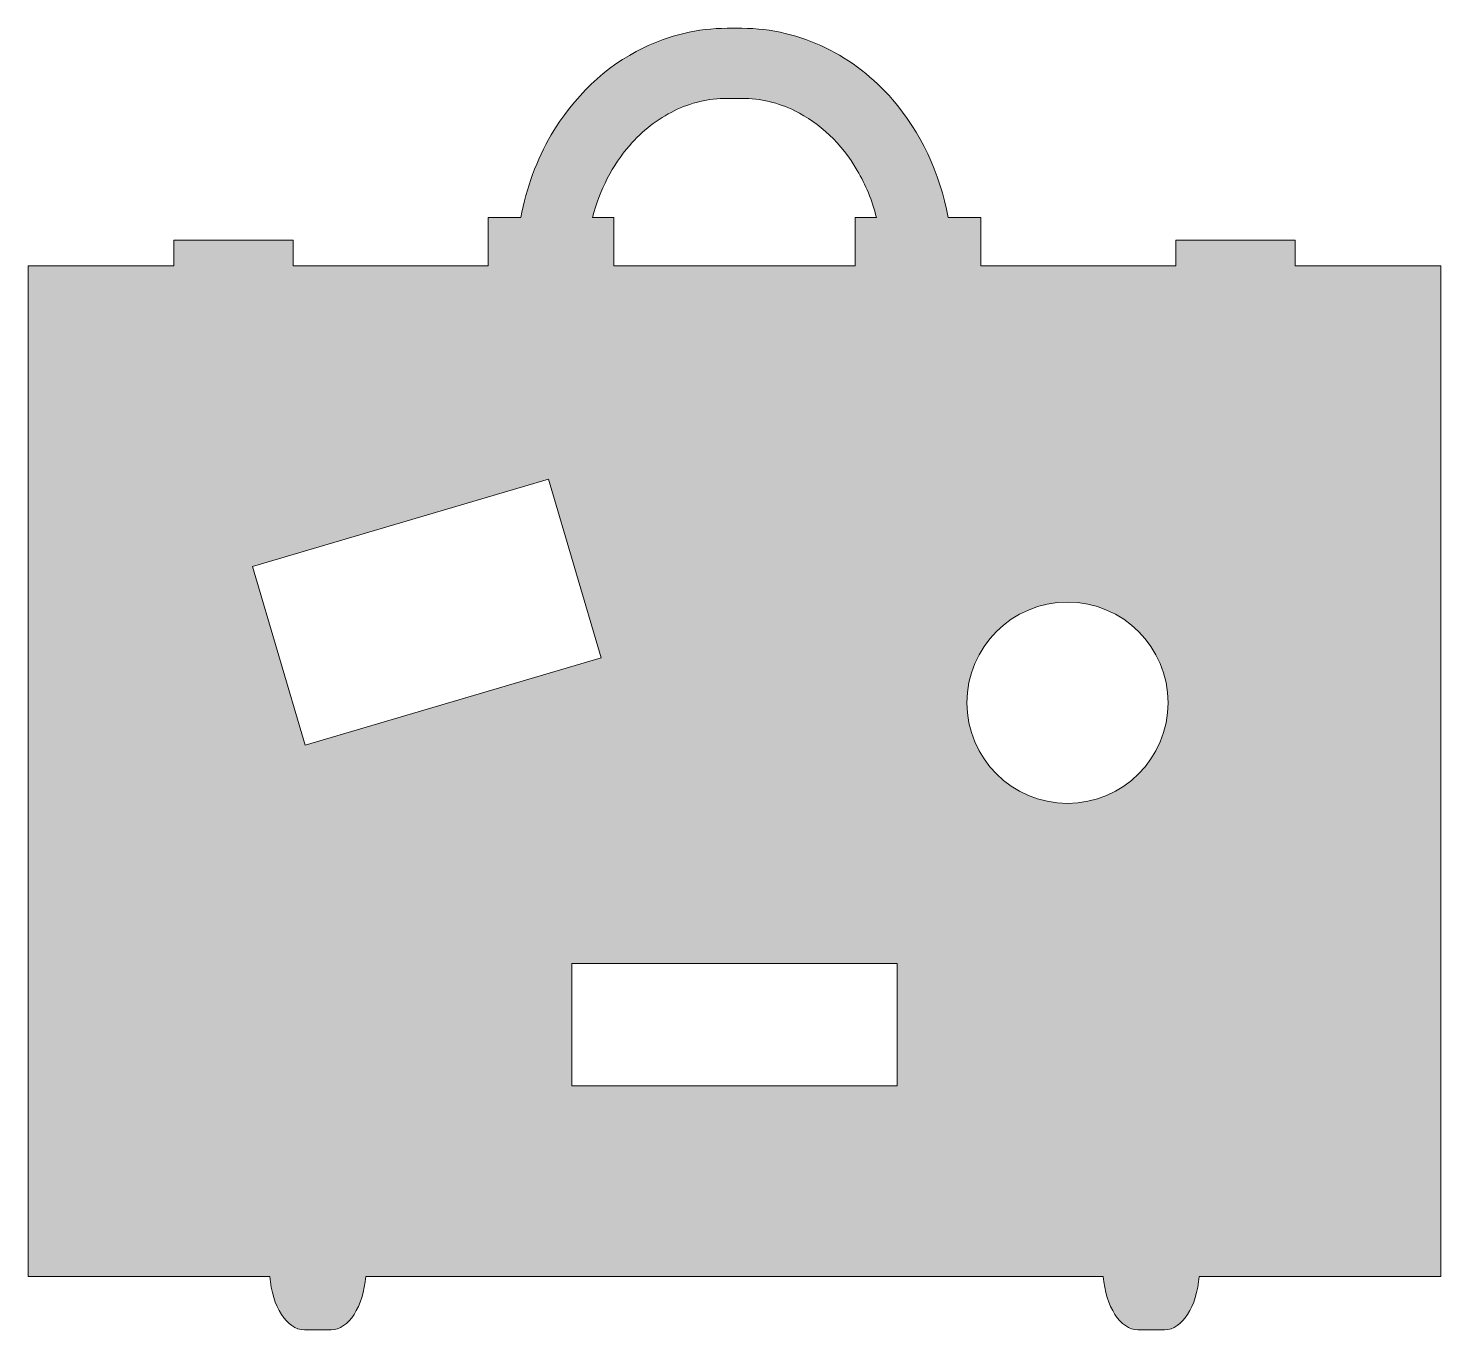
# Model space of a CAD drawing. Header units: inches. Extents: x 0 to 102, y 0 to 94.
import ezdxf

# ---------------------------------------------------------------- set-up
doc = ezdxf.new("R2010")
doc.units = ezdxf.units.IN
doc.header["$MEASUREMENT"] = 0
doc.layers.add('Layer 1', color=7, linetype='Continuous')

msp = doc.modelspace()

# ---------------------------------------------------------------- hatches: boundary and pattern name
at = {"layer": 'Layer 1', "true_color": 0xf6df32}
h = msp.add_hatch(color=2, dxfattribs=at)
h.dxf.hatch_style = 2
edge = h.paths.add_edge_path()
edge.add_spline(control_points=[(101.6, 76.49), (101.6, 76.49), (91.14, 76.49), (91.14, 76.49), (91.14, 76.49), (91.14, 78.34), (91.14, 78.34), (91.14, 78.34), (82.55, 78.34), (82.55, 78.34), (82.55, 78.34), (82.55, 76.49), (82.55, 76.49), (82.55, 76.49), (68.53, 76.49), (68.53, 76.49), (68.53, 76.49), (68.53, 79.97), (68.53, 79.97), (68.53, 79.97), (66.17, 79.97), (66.17, 79.97), (65.58, 83.21), (64.17, 86.13), (62.17, 88.45), (60.82, 90), (59.19, 91.29), (57.35, 92.18), (55.51, 93.08), (53.47, 93.58), (51.33, 93.58), (51.33, 93.58), (50.27, 93.58), (50.27, 93.58), (48.14, 93.58), (46.08, 93.08), (44.25, 92.18), (41.49, 90.84), (39.21, 88.63), (37.62, 85.91), (36.57, 84.13), (35.83, 82.12), (35.43, 79.97), (35.43, 79.97), (33.07, 79.97), (33.07, 79.97), (33.07, 79.97), (33.07, 76.49), (33.07, 76.49), (33.07, 76.49), (19.05, 76.49), (19.05, 76.49), (19.05, 76.49), (19.05, 78.34), (19.05, 78.34), (19.05, 78.34), (10.46, 78.34), (10.46, 78.34), (10.46, 78.34), (10.46, 76.49), (10.46, 76.49), (10.46, 76.49), (0, 76.49), (0, 76.49), (0, 76.49), (0, 3.84), (0, 3.84), (0, 3.84), (17.37, 3.84), (17.37, 3.84), (17.55, 1.67), (18.59, 0), (19.87, 0), (19.87, 0), (21.78, 0), (21.78, 0), (23.05, 0), (24.1, 1.67), (24.28, 3.84), (24.28, 3.84), (77.32, 3.84), (77.32, 3.84), (77.5, 1.67), (78.55, 0), (79.82, 0), (79.82, 0), (81.73, 0), (81.73, 0), (83.01, 0), (84.05, 1.67), (84.23, 3.84), (84.23, 3.84), (101.6, 3.84), (101.6, 3.84), (101.6, 3.84), (101.6, 76.49), (101.6, 76.49)], knot_values=[0, 0, 0, 0, 1, 1, 1, 2, 2, 2, 3, 3, 3, 4, 4, 4, 5, 5, 5, 6, 6, 6, 7, 7, 7, 8, 8, 8, 9, 9, 9, 10, 10, 10, 11, 11, 11, 12, 12, 12, 13, 13, 13, 14, 14, 14, 15, 15, 15, 16, 16, 16, 17, 17, 17, 18, 18, 18, 19, 19, 19, 20, 20, 20, 21, 21, 21, 22, 22, 22, 23, 23, 23, 24, 24, 24, 25, 25, 25, 26, 26, 26, 27, 27, 27, 28, 28, 28, 29, 29, 29, 30, 30, 30, 31, 31, 31, 32, 32, 32, 32], degree=3, periodic=1)
edge = h.paths.add_edge_path()
edge.add_spline(control_points=[(43.24, 85.14), (44.18, 86.22), (45.27, 87.07), (46.46, 87.65), (47.65, 88.23), (48.92, 88.54), (50.27, 88.54), (50.27, 88.54), (51.33, 88.54), (51.33, 88.54), (52.68, 88.54), (53.95, 88.23), (55.14, 87.65), (56.92, 86.78), (58.5, 85.3), (59.63, 83.36), (60.23, 82.34), (60.7, 81.2), (61.01, 79.97), (61.01, 79.97), (59.47, 79.97), (59.47, 79.97), (59.47, 79.97), (59.47, 76.49), (59.47, 76.49), (59.47, 76.49), (42.13, 76.49), (42.13, 76.49), (42.13, 76.49), (42.13, 79.97), (42.13, 79.97), (42.13, 79.97), (40.59, 79.97), (40.59, 79.97), (41.1, 81.97), (42.03, 83.75), (43.24, 85.14)], knot_values=[0, 0, 0, 0, 1, 1, 1, 2, 2, 2, 3, 3, 3, 4, 4, 4, 5, 5, 5, 6, 6, 6, 7, 7, 7, 8, 8, 8, 9, 9, 9, 10, 10, 10, 11, 11, 11, 12, 12, 12, 12], degree=3, periodic=1)
h.paths.add_polyline_path([(37.41, 61.16), (41.2, 48.32), (19.91, 42.03), (16.12, 54.87)])
h.paths.add_polyline_path([(62.49, 17.53), (39.11, 17.53), (39.11, 26.33), (62.49, 26.33)])
edge = h.paths.add_edge_path()
edge.add_spline(control_points=[(67.52, 45.09), (67.52, 49.08), (70.76, 52.32), (74.75, 52.32), (78.75, 52.32), (81.99, 49.08), (81.99, 45.09), (81.99, 41.09), (78.75, 37.85), (74.75, 37.85), (70.76, 37.85), (67.52, 41.09), (67.52, 45.09)], knot_values=[0, 0, 0, 0, 1, 1, 1, 2, 2, 2, 3, 3, 3, 4, 4, 4, 4], degree=3, periodic=1)

# ---------------------------------------------------------------- linework, layer by layer
at = {"layer": 'Layer 1', "lineweight": 0}
for points in [[(37.41, 61.16), (41.2, 48.32), (19.91, 42.03), (16.12, 54.87), (37.41, 61.16)], [(62.49, 17.53), (39.11, 17.53), (39.11, 26.33), (62.49, 26.33), (62.49, 17.53)]]:
    msp.add_lwpolyline(points, dxfattribs=at)
for points, knots in [([(101.6, 76.49), (101.6, 76.49), (91.14, 76.49), (91.14, 76.49), (91.14, 76.49), (91.14, 78.34), (91.14, 78.34), (91.14, 78.34), (82.55, 78.34), (82.55, 78.34), (82.55, 78.34), (82.55, 76.49), (82.55, 76.49), (82.55, 76.49), (68.53, 76.49), (68.53, 76.49), (68.53, 76.49), (68.53, 79.97), (68.53, 79.97), (68.53, 79.97), (66.17, 79.97), (66.17, 79.97), (65.58, 83.21), (64.17, 86.13), (62.17, 88.45), (60.82, 90), (59.19, 91.29), (57.35, 92.18), (55.51, 93.08), (53.47, 93.58), (51.33, 93.58), (51.33, 93.58), (50.27, 93.58), (50.27, 93.58), (48.14, 93.58), (46.08, 93.08), (44.25, 92.18), (41.49, 90.84), (39.21, 88.63), (37.62, 85.91), (36.57, 84.13), (35.83, 82.12), (35.43, 79.97), (35.43, 79.97), (33.07, 79.97), (33.07, 79.97), (33.07, 79.97), (33.07, 76.49), (33.07, 76.49), (33.07, 76.49), (19.05, 76.49), (19.05, 76.49), (19.05, 76.49), (19.05, 78.34), (19.05, 78.34), (19.05, 78.34), (10.46, 78.34), (10.46, 78.34), (10.46, 78.34), (10.46, 76.49), (10.46, 76.49), (10.46, 76.49), (0, 76.49), (0, 76.49), (0, 76.49), (0, 3.84), (0, 3.84), (0, 3.84), (17.37, 3.84), (17.37, 3.84), (17.55, 1.67), (18.59, 0), (19.87, 0), (19.87, 0), (21.78, 0), (21.78, 0), (23.05, 0), (24.1, 1.67), (24.28, 3.84), (24.28, 3.84), (77.32, 3.84), (77.32, 3.84), (77.5, 1.67), (78.55, 0), (79.82, 0), (79.82, 0), (81.73, 0), (81.73, 0), (83.01, 0), (84.05, 1.67), (84.23, 3.84), (84.23, 3.84), (101.6, 3.84), (101.6, 3.84), (101.6, 3.84), (101.6, 76.49), (101.6, 76.49)], [0, 0, 0, 0, 1, 1, 1, 2, 2, 2, 3, 3, 3, 4, 4, 4, 5, 5, 5, 6, 6, 6, 7, 7, 7, 8, 8, 8, 9, 9, 9, 10, 10, 10, 11, 11, 11, 12, 12, 12, 13, 13, 13, 14, 14, 14, 15, 15, 15, 16, 16, 16, 17, 17, 17, 18, 18, 18, 19, 19, 19, 20, 20, 20, 21, 21, 21, 22, 22, 22, 23, 23, 23, 24, 24, 24, 25, 25, 25, 26, 26, 26, 27, 27, 27, 28, 28, 28, 29, 29, 29, 30, 30, 30, 31, 31, 31, 32, 32, 32, 32]), ([(43.24, 85.14), (44.18, 86.22), (45.27, 87.07), (46.46, 87.65), (47.65, 88.23), (48.92, 88.54), (50.27, 88.54), (50.27, 88.54), (51.33, 88.54), (51.33, 88.54), (52.68, 88.54), (53.95, 88.23), (55.14, 87.65), (56.92, 86.78), (58.5, 85.3), (59.63, 83.36), (60.23, 82.34), (60.7, 81.2), (61.01, 79.97), (61.01, 79.97), (59.47, 79.97), (59.47, 79.97), (59.47, 79.97), (59.47, 76.49), (59.47, 76.49), (59.47, 76.49), (42.13, 76.49), (42.13, 76.49), (42.13, 76.49), (42.13, 79.97), (42.13, 79.97), (42.13, 79.97), (40.59, 79.97), (40.59, 79.97), (41.1, 81.97), (42.03, 83.75), (43.24, 85.14)], [0, 0, 0, 0, 1, 1, 1, 2, 2, 2, 3, 3, 3, 4, 4, 4, 5, 5, 5, 6, 6, 6, 7, 7, 7, 8, 8, 8, 9, 9, 9, 10, 10, 10, 11, 11, 11, 12, 12, 12, 12]), ([(67.52, 45.09), (67.52, 49.08), (70.76, 52.32), (74.75, 52.32), (78.75, 52.32), (81.99, 49.08), (81.99, 45.09), (81.99, 41.09), (78.75, 37.85), (74.75, 37.85), (70.76, 37.85), (67.52, 41.09), (67.52, 45.09)], [0, 0, 0, 0, 1, 1, 1, 2, 2, 2, 3, 3, 3, 4, 4, 4, 4])]:
    msp.add_open_spline(points, degree=3, knots=knots, dxfattribs=at)

doc.saveas('drawing.dxf')
